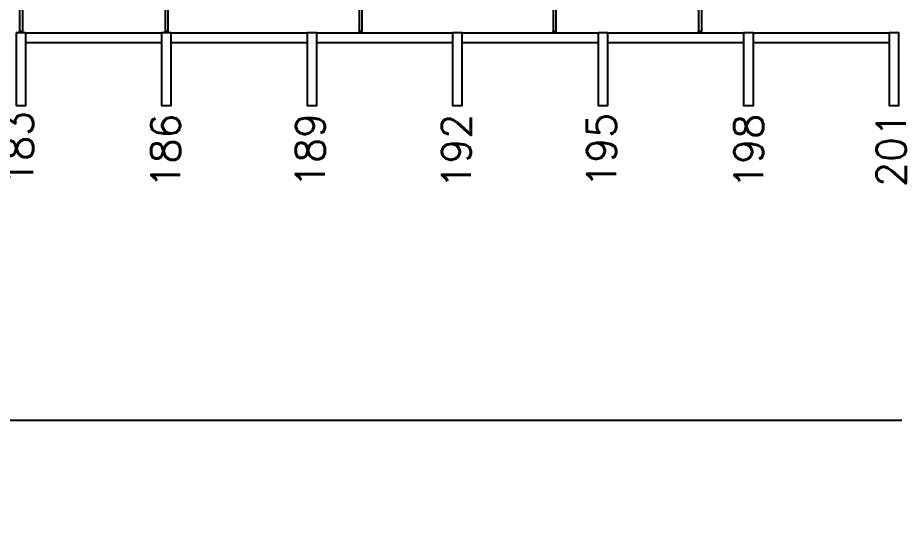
# Model space of a CAD drawing. Extents: x -248 to -11, y 347 to 447.
# Drawn here: x -51.24 to -33.16, y 351.06 to 361.38 of the extents above; entities that cross this region are included whole.
import ezdxf

# ---------------------------------------------------------------- set-up
doc = ezdxf.new("R2010")
doc.units = 0
doc.header["$LTSCALE"] = 0.02
doc.header["$MEASUREMENT"] = 0
doc.header["$PDMODE"] = 99
doc.layers.get('0').update_dxf_attribs({"linetype": 'CONTINUOUS'})
doc.layers.get('DEFPOINTS').update_dxf_attribs({"linetype": 'CONTINUOUS'})
for name, color, linetype in [('ALV', 2, 'CONTINUOUS'), ('DIV', 2, 'CONTINUOUS'), ('ESTR', 3, 'CONTINUOUS'), ('NOPILAR1', 2, 'CONTINUOUS'), ('TEXTO-CENTRO-CUSTO', 2, 'CONTINUOUS')]:
    doc.layers.add(name, color=color, linetype=linetype)
doc.styles.add('1', font='romans.shx', dxfattribs={"height": 1.1})
doc.styles.add('NOPILAR', font='simplex.shx', dxfattribs={"height": 0.6})
doc.dimstyles.new('1-600', dxfattribs={"dimtxt": 1.1, "dimasz": 2.5, "dimexe": 2, "dimexo": 4, "dimgap": 0.2, "dimtad": 1, "dimdec": 0, "dimzin": 4, "dimdsep": 46, "dimlunit": 6, "dimtxsty": '1', "dimblk1": 'NONE', "dimblk2": 'NONE', "dimsah": 1, "dimcen": 0, "dimclrd": 2, "dimclre": 2, "dimclrt": 2, "dimadec": 0, "dimazin": 0, "dimtfac": 1, "dimtdec": 0, "dimtmove": 2, "dimatfit": 3, "dimldrblk": 'NONE', "dimfxl": 1, "dimtolj": 1, "dimtzin": 0, "dimarcsym": 0})

# ---------------------------------------------------------------- blocks, each defined once
blk = doc.blocks.new('PILAR-SSS')
blk.add_lwpolyline([(0.003, -72.467), (0.003, -73.967), (0.203, -73.967), (0.203, -72.467)], close=True)
blk = doc.blocks.new('DIVINI-SSS')
for p, q in [((-0.02, 0), (-0.02, -0.008)), ((-0.02, 0), (0.001, 0)), ((-0.005, 0), (0.005, 0)), ((0, 0.005), (0, -0.005)), ((0.001, 0), (0.02, 0)), ((-0.03, -0.008), (-0.02, -0.008)), ((-0.03, -0.008), (-0.03, -0.028)), ((-0.03, -0.028), (-0.008, -0.028)), ((-0.03, -0.03), (0.03, -0.03)), ((-0.03, -0.975), (-0.03, -0.03)), ((-0.009, -0.03), (-0.027, -0.03)), ((-0.008, -0.019), (0.008, -0.019)), ((-0.008, -0.019), (-0.008, -0.028)), ((-0.006, -0.021), (-0.006, -0.03)), ((0.006, -0.021), (-0.006, -0.021)), ((-0.006, -0.023), (-0.006, -0.027)), ((-0.004, -0.021), (0.004, -0.021)), ((0.006, -0.021), (0.006, -0.03)), ((0.006, -0.023), (0.006, -0.027)), ((0.008, -0.019), (0.008, -0.028)), ((0.03, -0.028), (0.008, -0.028)), ((0.009, -0.03), (0.027, -0.03)), ((0.02, 0), (0.02, -0.008)), ((0.03, -0.008), (0.02, -0.008)), ((0.03, -0.008), (0.03, -0.028)), ((0.03, -0.975), (0.03, -0.03)), ((-0.03, -0.975), (0.03, -0.975)), ((-0.009, -0.975), (-0.027, -0.975)), ((-0.006, -0.985), (-0.006, -0.975)), ((0.006, -0.985), (-0.006, -0.985)), ((0.006, -1.01), (-0.006, -1.01)), ((0, -0.985), (0, -0.988)), ((0, -1.003), (0, -1.018)), ((0.006, -0.985), (0.006, -0.975)), ((0.03, -0.975), (0.009, -0.975)), ((0.009, -0.975), (0.027, -0.975))]:
    blk.add_line(p, q)
blk = doc.blocks.new('*D65')
at = {"color": 2, "linetype": 'ByBlock', "transparency": 16777216}
for p, q in [((-192.266, 355.563), (-192.266, 351.063)), ((-18.266, 355.563), (-18.266, 351.063)), ((-18.266, 353.063), (-192.266, 353.063))]:
    blk.add_line(p, q, dxfattribs=at)
at = {"layer": 'DEFPOINTS', "color": 0, "linetype": 'ByBlock', "transparency": 16777216}
for p in [(-192.266, 359.563), (-18.266, 359.563), (-192.266, 353.063)]:
    blk.add_point(p, dxfattribs=at)
at = {"color": 2, "linetype": 'ByBlock', "transparency": 16777216, "insert": (-105.266, 353.996), "char_height": 1.1, "attachment_point": 5, "style": '1'}
blk.add_mtext('\\A1;Biologia', dxfattribs=at)
blk = doc.blocks.new('_NONE')
at = {"color": 0, "linetype": 'ByBlock'}
blk.add_circle((0, 0), 0.25, dxfattribs=at)

msp = doc.modelspace()

# ---------------------------------------------------------------- linework, layer by layer
at = {"layer": 'ALV'}
for p, q in [((-51.066, 361.063), (-48.266, 361.063)), ((-48.066, 361.063), (-45.266, 361.063)), ((-45.066, 361.063), (-42.266, 361.063)), ((-42.066, 361.063), (-39.266, 361.063)), ((-39.066, 361.063), (-36.266, 361.063)), ((-36.066, 361.063), (-33.266, 361.063)), ((-51.066, 360.863), (-48.266, 360.863)), ((-48.066, 360.863), (-45.266, 360.863)), ((-45.066, 360.863), (-42.266, 360.863)), ((-42.066, 360.863), (-39.266, 360.863)), ((-39.066, 360.863), (-36.266, 360.863)), ((-36.066, 360.863), (-33.266, 360.863))]:
    msp.add_line(p, q, dxfattribs=at)

# ---------------------------------------------------------------- block references
at = {"layer": 'DIV', "rotation": 179.9999999764969}
for p in [(-51.166, 361.063), (-48.166, 361.063), (-44.166, 361.063), (-40.166, 361.063), (-37.166, 361.063)]:
    msp.add_blockref('DIVINI-SSS', p, dxfattribs=at)
at = {"layer": 'ESTR'}
for p in [(-51.269, 433.53), (-48.269, 433.53), (-45.269, 433.53), (-42.269, 433.53), (-39.269, 433.53), (-36.269, 433.53), (-33.269, 433.53)]:
    msp.add_blockref('PILAR-SSS', p, dxfattribs=at)

# ---------------------------------------------------------------- texts
at = {"layer": 'NOPILAR1', "style": 'NOPILAR'}
for s, p in [('183', (-50.911, 357.908)), ('186', (-47.88, 357.852)), ('189', (-44.901, 357.865)), ('192', (-41.888, 357.85)), ('195', (-38.896, 357.868)), ('198', (-35.861, 357.847)), ('201', (-32.924, 357.883))]:
    msp.add_text(s, height=0.6, rotation=90, dxfattribs=at).set_placement(p)

# ---------------------------------------------------------------- dimensions: what is measured, and where the dimension line sits
at = {"layer": 'TEXTO-CENTRO-CUSTO'}
dim = msp.add_aligned_dim(p1=(-18.266, 359.563), p2=(-192.266, 359.563), distance=6.5, text='Biologia', dimstyle='1-600', dxfattribs=at)
dim.commit()
dim.dimension.update_dxf_attribs({"geometry": '*D65', "text_midpoint": (-105.266, 353.996)})

doc.saveas('drawing.dxf')
